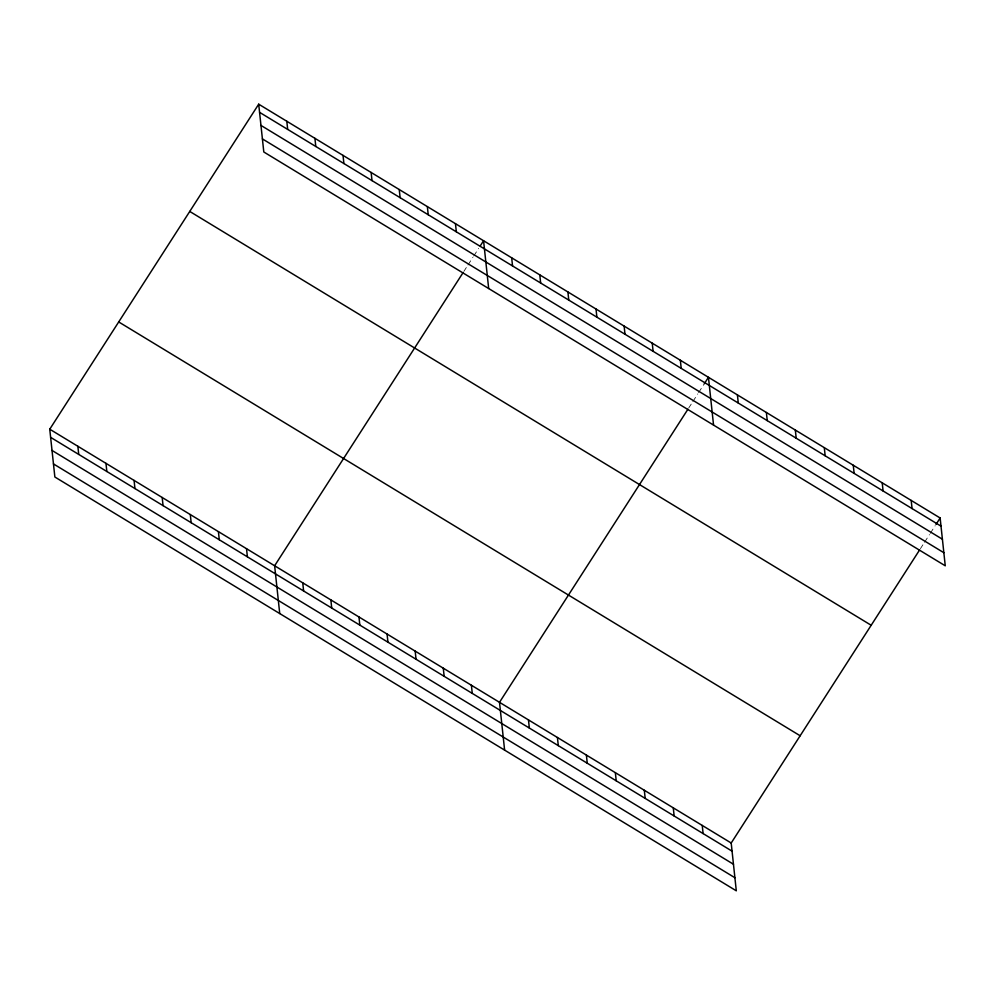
<?xml version="1.0" encoding="UTF-8"?>
<svg xmlns="http://www.w3.org/2000/svg" width="995" height="995" viewBox="0 0 995 995"><rect width="100%" height="100%" fill="white"/><g stroke="black" fill="none" stroke-linecap="round" stroke-linejoin="round"><path stroke-width="0.75" stroke-dasharray="4.97 3.73" d="M463.869 271.386L466.332 267.555M467.973 265.006L472.899 257.344M473.719 256.063L478.645 248.402M688.751 407.95L691.214 404.119M692.856 401.57L697.781 393.908M698.602 392.627L704.348 383.684M920.437 548.643L922.9 544.812M924.542 542.263L929.467 534.601M930.288 533.32L935.213 525.658"/><path stroke-width="1.49" d="M919.616 549.924L731.201 843.014L736.3 890.811L54.862 477.003L49.75 429.206L258.7 104.189L940.138 517.997L945.25 565.794L263.799 151.986L258.7 104.189M463.048 272.667L274.632 565.757L279.732 613.554M480.286 245.852L483.57 240.74L488.682 288.538M687.931 409.219L499.502 702.321L504.614 750.118M704.348 383.684L708.452 377.304L713.552 425.101M936.034 524.39L940.138 517.997M259.571 112.335L941.009 526.144M260.964 125.42L942.414 539.228M262.406 138.902L943.857 552.71M189.746 211.437L871.185 625.258M118.703 321.945L800.154 735.765M49.75 429.206L731.201 843.014M50.621 437.352L732.071 851.16M52.014 450.437L733.464 864.245M53.456 463.919L734.907 877.727M911.184 500.41L912.054 508.557M882.217 482.824L883.087 490.97M853.262 465.237L854.133 473.384M824.295 447.65L825.166 455.797M795.328 430.064L796.199 438.21M766.374 412.477L767.244 420.624M737.407 394.891L738.278 403.037M680.344 360.227L681.214 368.374M652.235 343.163L653.106 351.31M702.234 825.427L703.104 833.574M624.126 326.099L624.997 334.245M673.279 807.84L674.15 815.987M596.017 309.022L596.876 317.169M644.312 790.254L645.183 798.4M567.896 291.958L568.767 300.104M615.345 772.667L616.216 780.814M539.787 274.881L540.658 283.028M586.391 755.081L587.261 763.227M511.679 257.817L512.549 265.964M557.424 737.494L558.294 745.641M528.469 719.907L529.34 728.054M455.461 223.676L456.332 231.823M427.353 206.599L428.223 214.746M471.394 685.256L472.264 693.403M399.244 189.535L400.114 197.682M443.285 668.18L444.156 676.326M371.135 172.458L372.006 180.605M415.176 651.116L416.047 659.262M343.026 155.394L343.897 163.541M387.067 634.039L387.938 642.185M314.917 138.317L315.788 146.464M358.959 616.975L359.829 625.121M286.809 121.253L287.679 129.4M330.85 599.898L331.721 608.044M302.741 582.834L303.612 590.98M246.524 548.693L247.394 556.839M218.402 531.616L219.273 539.763M190.294 514.552L191.164 522.698M162.185 497.488L163.056 505.622M134.076 480.411L134.947 488.557M105.968 463.347L106.838 471.493M77.859 446.27L78.729 454.416"/></g></svg>
